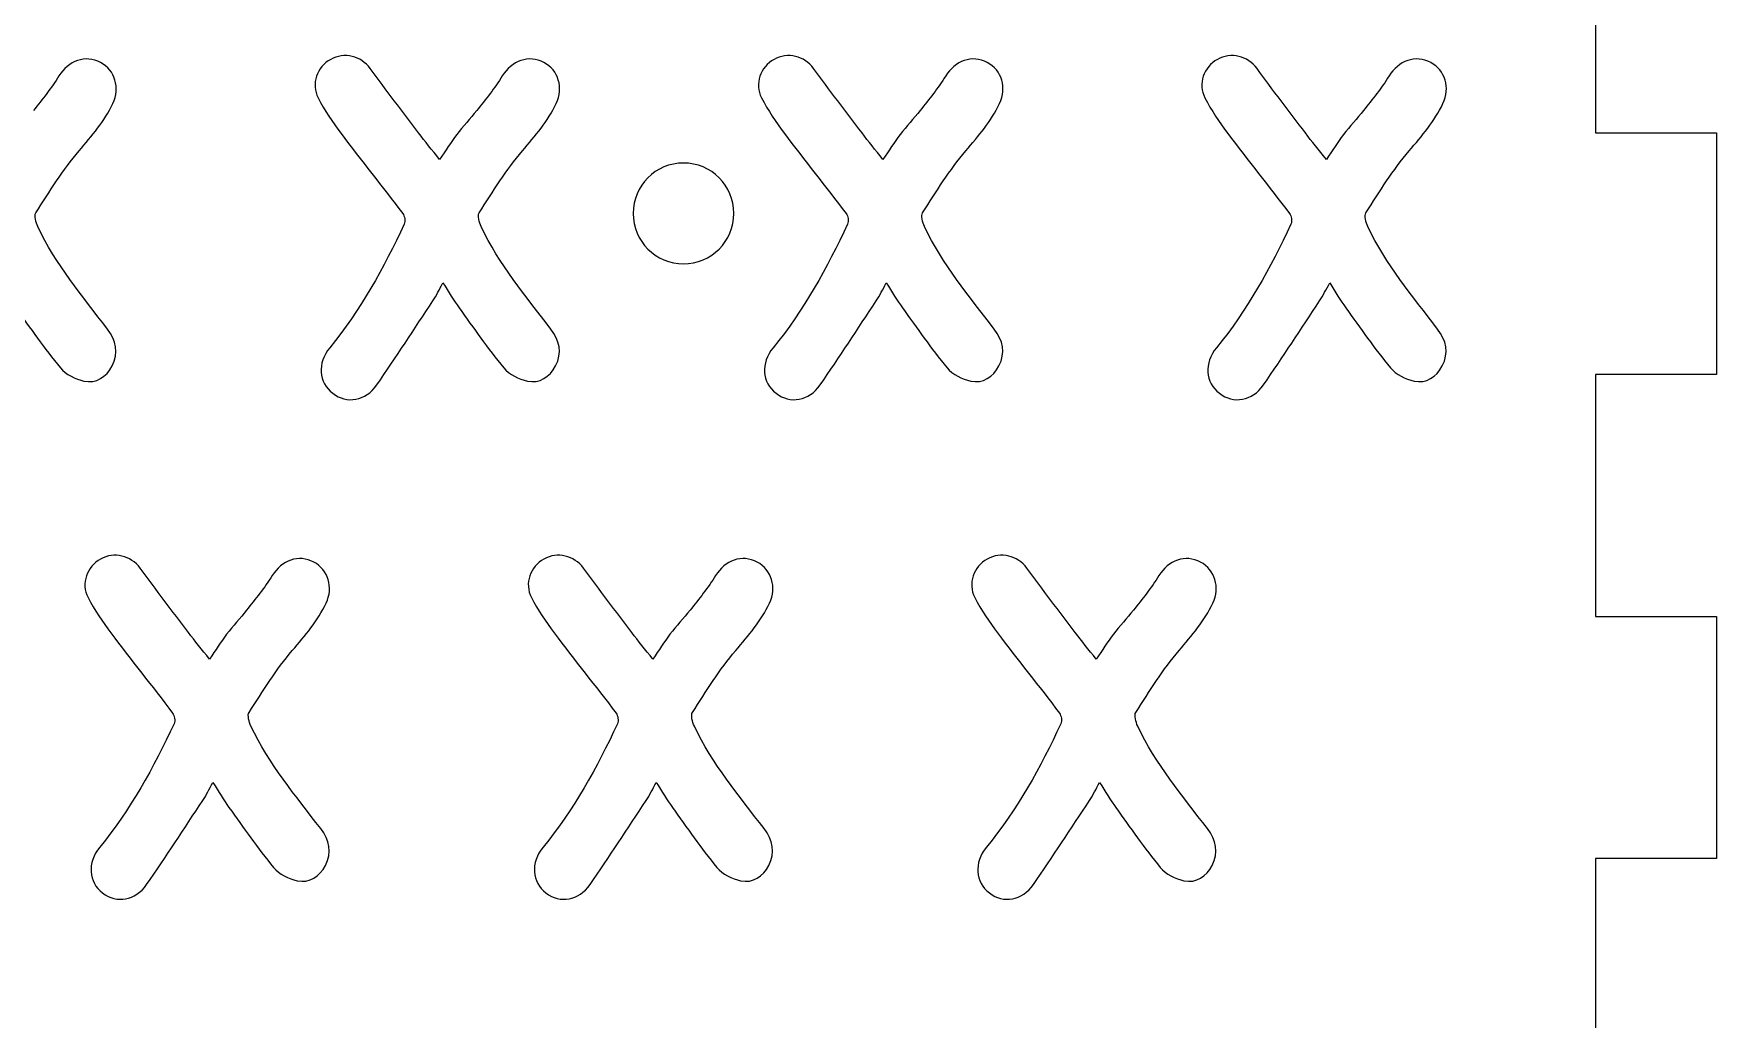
# Model space of a CAD drawing. Header units: inches. Extents: x 30 to 180, y 56 to 256.
# Drawn here: x 96.8 to 180.3, y 166 to 214.9 of the extents above; entities that cross this region are included whole.
import ezdxf

# ---------------------------------------------------------------- set-up
doc = ezdxf.new("R2010")
doc.units = ezdxf.units.IN
doc.header["$MEASUREMENT"] = 0

# ---------------------------------------------------------------- blocks, each defined once
blk = doc.blocks.new('block 2')
at = {"color": 7, "lineweight": 15, "true_color": 0xffffff}
blk.add_open_spline([(126.554, 205.992), (126.554, 207.373), (127.673, 208.492), (129.054, 208.492), (130.435, 208.492), (131.554, 207.373), (131.554, 205.992), (131.554, 204.611), (130.435, 203.492), (129.054, 203.492), (127.673, 203.492), (126.554, 204.611), (126.554, 205.992), (126.554, 205.992), (126.554, 205.992), (126.554, 205.992)], degree=3, knots=[0, 0, 0, 0, 1, 1, 1, 2, 2, 2, 3, 3, 3, 4, 4, 4, 5, 5, 5, 5], dxfattribs=at)
blk = doc.blocks.new('block 162')
at = {"color": 7, "lineweight": 15, "true_color": 0xffffff}
blk.add_open_spline([(113.513, 213.181), (113.05, 213.801), (112.217, 214.009), (111.548, 213.632)], degree=3, dxfattribs=at)
blk = doc.blocks.new('block 163')
at = {"color": 7, "lineweight": 15, "true_color": 0xffffff}
blk.add_open_spline([(111.548, 213.632), (110.876, 213.257), (110.559, 212.416), (110.927, 211.724)], degree=3, dxfattribs=at)
blk = doc.blocks.new('block 164')
at = {"color": 7, "lineweight": 15, "true_color": 0xffffff}
blk.add_open_spline([(110.927, 211.724), (111.244, 211.104), (111.643, 210.518), (112.06, 209.962)], degree=3, dxfattribs=at)
blk = doc.blocks.new('block 165')
at = {"color": 7, "lineweight": 15, "true_color": 0xffffff}
blk.add_open_spline([(112.06, 209.962), (113.062, 208.628), (114.115, 207.324), (115.124, 205.992)], degree=3, dxfattribs=at)
blk = doc.blocks.new('block 166')
at = {"color": 7, "lineweight": 15, "true_color": 0xffffff}
blk.add_open_spline([(115.124, 205.992), (115.219, 205.864), (115.264, 205.602), (115.196, 205.462)], degree=3, dxfattribs=at)
blk = doc.blocks.new('block 167')
at = {"color": 7, "lineweight": 15, "true_color": 0xffffff}
blk.add_open_spline([(115.196, 205.462), (114.183, 203.282), (113.025, 201.196), (111.504, 199.331)], degree=3, dxfattribs=at)
blk = doc.blocks.new('block 168')
at = {"color": 7, "lineweight": 15, "true_color": 0xffffff}
blk.add_open_spline([(111.504, 199.331), (110.871, 198.564), (110.948, 197.605), (111.648, 197.067)], degree=3, dxfattribs=at)
blk = doc.blocks.new('block 169')
at = {"color": 7, "lineweight": 15, "true_color": 0xffffff}
blk.add_open_spline([(111.648, 197.067), (112.344, 196.532), (113.273, 196.676), (113.834, 197.481)], degree=3, dxfattribs=at)
blk = doc.blocks.new('block 170')
at = {"color": 7, "lineweight": 15, "true_color": 0xffffff}
blk.add_open_spline([(113.834, 197.481), (114.784, 198.857), (115.697, 200.261), (116.617, 201.652)], degree=3, dxfattribs=at)
blk = doc.blocks.new('block 171')
at = {"color": 7, "lineweight": 15, "true_color": 0xffffff}
blk.add_open_spline([(116.617, 201.652), (116.798, 201.923), (116.934, 202.215), (117.118, 202.545)], degree=3, dxfattribs=at)
blk = doc.blocks.new('block 172')
at = {"color": 7, "lineweight": 15, "true_color": 0xffffff}
blk.add_open_spline([(117.118, 202.545), (117.414, 202.083), (117.65, 201.68), (117.919, 201.309)], degree=3, dxfattribs=at)
blk = doc.blocks.new('block 173')
at = {"color": 7, "lineweight": 15, "true_color": 0xffffff}
blk.add_open_spline([(117.919, 201.309), (118.642, 200.306), (119.344, 199.282), (120.133, 198.329)], degree=3, dxfattribs=at)
blk = doc.blocks.new('block 174')
at = {"color": 7, "lineweight": 15, "true_color": 0xffffff}
blk.add_open_spline([(120.133, 198.329), (120.404, 198.004), (120.882, 197.761), (121.306, 197.673)], degree=3, dxfattribs=at)
blk = doc.blocks.new('block 175')
at = {"color": 7, "lineweight": 15, "true_color": 0xffffff}
blk.add_open_spline([(121.306, 197.673), (121.911, 197.545), (122.419, 197.873), (122.707, 198.427)], degree=3, dxfattribs=at)
blk = doc.blocks.new('block 176')
at = {"color": 7, "lineweight": 15, "true_color": 0xffffff}
blk.add_open_spline([(122.707, 198.427), (123.04, 199.078), (122.908, 199.685), (122.471, 200.257)], degree=3, dxfattribs=at)
blk = doc.blocks.new('block 177')
at = {"color": 7, "lineweight": 15, "true_color": 0xffffff}
blk.add_open_spline([(122.471, 200.257), (121.225, 201.886), (119.897, 203.464), (119.01, 205.345)], degree=3, dxfattribs=at)
blk = doc.blocks.new('block 178')
at = {"color": 7, "lineweight": 15, "true_color": 0xffffff}
blk.add_open_spline([(119.01, 205.345), (118.915, 205.546), (118.823, 205.879), (118.915, 206.024)], degree=3, dxfattribs=at)
blk = doc.blocks.new('block 179')
at = {"color": 7, "lineweight": 15, "true_color": 0xffffff}
blk.add_open_spline([(118.915, 206.024), (119.6, 207.075), (120.257, 208.152), (121.061, 209.094)], degree=3, dxfattribs=at)
blk = doc.blocks.new('block 180')
at = {"color": 7, "lineweight": 15, "true_color": 0xffffff}
blk.add_open_spline([(121.061, 209.094), (121.703, 209.838), (122.32, 210.562), (122.739, 211.445)], degree=3, dxfattribs=at)
blk = doc.blocks.new('block 181')
at = {"color": 7, "lineweight": 15, "true_color": 0xffffff}
blk.add_open_spline([(122.739, 211.445), (123.11, 212.219), (122.846, 213.095), (122.13, 213.481)], degree=3, dxfattribs=at)
blk = doc.blocks.new('block 182')
at = {"color": 7, "lineweight": 15, "true_color": 0xffffff}
blk.add_open_spline([(122.13, 213.481), (121.378, 213.881), (120.525, 213.562), (120.064, 212.809)], degree=3, dxfattribs=at)
blk = doc.blocks.new('block 183')
at = {"color": 7, "lineweight": 15, "true_color": 0xffffff}
blk.add_open_spline([(120.064, 212.809), (119.692, 212.208), (119.235, 211.656), (118.795, 211.096)], degree=3, dxfattribs=at)
blk = doc.blocks.new('block 184')
at = {"color": 7, "lineweight": 15, "true_color": 0xffffff}
blk.add_open_spline([(118.795, 211.096), (118.479, 210.691), (118.118, 210.318), (117.802, 209.906)], degree=3, dxfattribs=at)
blk = doc.blocks.new('block 185')
at = {"color": 7, "lineweight": 15, "true_color": 0xffffff}
blk.add_open_spline([(117.802, 209.906), (117.514, 209.519), (117.254, 209.109), (116.953, 208.668)], degree=3, dxfattribs=at)
blk = doc.blocks.new('block 186')
at = {"color": 7, "lineweight": 15, "true_color": 0xffffff}
blk.add_open_spline([(116.953, 208.668), (116.572, 209.15), (116.228, 209.559), (115.913, 209.983)], degree=3, dxfattribs=at)
blk = doc.blocks.new('block 187')
at = {"color": 7, "lineweight": 15, "true_color": 0xffffff}
blk.add_open_spline([(115.913, 209.983), (115.108, 211.044), (114.295, 212.111), (113.513, 213.181)], degree=3, dxfattribs=at)
blk = doc.blocks.new('block 251')
at = {"color": 7, "lineweight": 15, "true_color": 0xffffff}
blk.add_open_spline([(95.919, 201.309), (96.642, 200.306), (97.344, 199.282), (98.133, 198.329)], degree=3, dxfattribs=at)
blk = doc.blocks.new('block 252')
at = {"color": 7, "lineweight": 15, "true_color": 0xffffff}
blk.add_open_spline([(98.133, 198.329), (98.404, 198.004), (98.882, 197.761), (99.306, 197.673)], degree=3, dxfattribs=at)
blk = doc.blocks.new('block 253')
at = {"color": 7, "lineweight": 15, "true_color": 0xffffff}
blk.add_open_spline([(99.306, 197.673), (99.911, 197.545), (100.419, 197.873), (100.707, 198.427)], degree=3, dxfattribs=at)
blk = doc.blocks.new('block 254')
at = {"color": 7, "lineweight": 15, "true_color": 0xffffff}
blk.add_open_spline([(100.707, 198.427), (101.04, 199.078), (100.908, 199.685), (100.471, 200.257)], degree=3, dxfattribs=at)
blk = doc.blocks.new('block 255')
at = {"color": 7, "lineweight": 15, "true_color": 0xffffff}
blk.add_open_spline([(100.471, 200.257), (99.225, 201.886), (97.897, 203.464), (97.01, 205.345)], degree=3, dxfattribs=at)
blk = doc.blocks.new('block 256')
at = {"color": 7, "lineweight": 15, "true_color": 0xffffff}
blk.add_open_spline([(97.01, 205.345), (96.915, 205.546), (96.823, 205.879), (96.915, 206.024)], degree=3, dxfattribs=at)
blk = doc.blocks.new('block 257')
at = {"color": 7, "lineweight": 15, "true_color": 0xffffff}
blk.add_open_spline([(96.915, 206.024), (97.6, 207.075), (98.257, 208.152), (99.061, 209.094)], degree=3, dxfattribs=at)
blk = doc.blocks.new('block 258')
at = {"color": 7, "lineweight": 15, "true_color": 0xffffff}
blk.add_open_spline([(99.061, 209.094), (99.703, 209.838), (100.32, 210.562), (100.739, 211.445)], degree=3, dxfattribs=at)
blk = doc.blocks.new('block 259')
at = {"color": 7, "lineweight": 15, "true_color": 0xffffff}
blk.add_open_spline([(100.739, 211.445), (101.11, 212.219), (100.846, 213.095), (100.13, 213.481)], degree=3, dxfattribs=at)
blk = doc.blocks.new('block 260')
at = {"color": 7, "lineweight": 15, "true_color": 0xffffff}
blk.add_open_spline([(100.13, 213.481), (99.378, 213.881), (98.525, 213.562), (98.064, 212.809)], degree=3, dxfattribs=at)
blk = doc.blocks.new('block 261')
at = {"color": 7, "lineweight": 15, "true_color": 0xffffff}
blk.add_open_spline([(98.064, 212.809), (97.692, 212.208), (97.235, 211.656), (96.795, 211.096)], degree=3, dxfattribs=at)
blk = doc.blocks.new('block 292')
at = {"color": 7, "lineweight": 15, "true_color": 0xffffff}
blk.add_open_spline([(157.513, 213.181), (157.05, 213.801), (156.217, 214.009), (155.548, 213.632)], degree=3, dxfattribs=at)
blk = doc.blocks.new('block 293')
at = {"color": 7, "lineweight": 15, "true_color": 0xffffff}
blk.add_open_spline([(155.548, 213.632), (154.876, 213.257), (154.559, 212.416), (154.927, 211.724)], degree=3, dxfattribs=at)
blk = doc.blocks.new('block 294')
at = {"color": 7, "lineweight": 15, "true_color": 0xffffff}
blk.add_open_spline([(154.927, 211.724), (155.244, 211.104), (155.643, 210.518), (156.06, 209.962)], degree=3, dxfattribs=at)
blk = doc.blocks.new('block 295')
at = {"color": 7, "lineweight": 15, "true_color": 0xffffff}
blk.add_open_spline([(156.06, 209.962), (157.062, 208.628), (158.115, 207.324), (159.124, 205.992)], degree=3, dxfattribs=at)
blk = doc.blocks.new('block 296')
at = {"color": 7, "lineweight": 15, "true_color": 0xffffff}
blk.add_open_spline([(159.124, 205.992), (159.219, 205.864), (159.264, 205.602), (159.196, 205.462)], degree=3, dxfattribs=at)
blk = doc.blocks.new('block 297')
at = {"color": 7, "lineweight": 15, "true_color": 0xffffff}
blk.add_open_spline([(159.196, 205.462), (158.183, 203.282), (157.025, 201.196), (155.504, 199.331)], degree=3, dxfattribs=at)
blk = doc.blocks.new('block 298')
at = {"color": 7, "lineweight": 15, "true_color": 0xffffff}
blk.add_open_spline([(155.504, 199.331), (154.871, 198.564), (154.948, 197.605), (155.648, 197.067)], degree=3, dxfattribs=at)
blk = doc.blocks.new('block 299')
at = {"color": 7, "lineweight": 15, "true_color": 0xffffff}
blk.add_open_spline([(155.648, 197.067), (156.344, 196.532), (157.273, 196.676), (157.834, 197.481)], degree=3, dxfattribs=at)
blk = doc.blocks.new('block 300')
at = {"color": 7, "lineweight": 15, "true_color": 0xffffff}
blk.add_open_spline([(157.834, 197.481), (158.784, 198.857), (159.697, 200.261), (160.617, 201.652)], degree=3, dxfattribs=at)
blk = doc.blocks.new('block 301')
at = {"color": 7, "lineweight": 15, "true_color": 0xffffff}
blk.add_open_spline([(160.617, 201.652), (160.798, 201.923), (160.934, 202.215), (161.118, 202.545)], degree=3, dxfattribs=at)
blk = doc.blocks.new('block 302')
at = {"color": 7, "lineweight": 15, "true_color": 0xffffff}
blk.add_open_spline([(161.118, 202.545), (161.414, 202.083), (161.65, 201.68), (161.919, 201.309)], degree=3, dxfattribs=at)
blk = doc.blocks.new('block 303')
at = {"color": 7, "lineweight": 15, "true_color": 0xffffff}
blk.add_open_spline([(161.919, 201.309), (162.642, 200.306), (163.344, 199.282), (164.133, 198.329)], degree=3, dxfattribs=at)
blk = doc.blocks.new('block 304')
at = {"color": 7, "lineweight": 15, "true_color": 0xffffff}
blk.add_open_spline([(164.133, 198.329), (164.404, 198.004), (164.882, 197.761), (165.306, 197.673)], degree=3, dxfattribs=at)
blk = doc.blocks.new('block 305')
at = {"color": 7, "lineweight": 15, "true_color": 0xffffff}
blk.add_open_spline([(165.306, 197.673), (165.911, 197.545), (166.419, 197.873), (166.707, 198.427)], degree=3, dxfattribs=at)
blk = doc.blocks.new('block 306')
at = {"color": 7, "lineweight": 15, "true_color": 0xffffff}
blk.add_open_spline([(166.707, 198.427), (167.04, 199.078), (166.908, 199.685), (166.471, 200.257)], degree=3, dxfattribs=at)
blk = doc.blocks.new('block 307')
at = {"color": 7, "lineweight": 15, "true_color": 0xffffff}
blk.add_open_spline([(166.471, 200.257), (165.225, 201.886), (163.897, 203.464), (163.01, 205.345)], degree=3, dxfattribs=at)
blk = doc.blocks.new('block 308')
at = {"color": 7, "lineweight": 15, "true_color": 0xffffff}
blk.add_open_spline([(163.01, 205.345), (162.915, 205.546), (162.823, 205.879), (162.915, 206.024)], degree=3, dxfattribs=at)
blk = doc.blocks.new('block 309')
at = {"color": 7, "lineweight": 15, "true_color": 0xffffff}
blk.add_open_spline([(162.915, 206.024), (163.6, 207.075), (164.257, 208.152), (165.061, 209.094)], degree=3, dxfattribs=at)
blk = doc.blocks.new('block 310')
at = {"color": 7, "lineweight": 15, "true_color": 0xffffff}
blk.add_open_spline([(165.061, 209.094), (165.703, 209.838), (166.32, 210.562), (166.739, 211.445)], degree=3, dxfattribs=at)
blk = doc.blocks.new('block 311')
at = {"color": 7, "lineweight": 15, "true_color": 0xffffff}
blk.add_open_spline([(166.739, 211.445), (167.11, 212.219), (166.846, 213.095), (166.13, 213.481)], degree=3, dxfattribs=at)
blk = doc.blocks.new('block 312')
at = {"color": 7, "lineweight": 15, "true_color": 0xffffff}
blk.add_open_spline([(166.13, 213.481), (165.378, 213.881), (164.525, 213.562), (164.064, 212.809)], degree=3, dxfattribs=at)
blk = doc.blocks.new('block 313')
at = {"color": 7, "lineweight": 15, "true_color": 0xffffff}
blk.add_open_spline([(164.064, 212.809), (163.692, 212.208), (163.235, 211.656), (162.795, 211.096)], degree=3, dxfattribs=at)
blk = doc.blocks.new('block 314')
at = {"color": 7, "lineweight": 15, "true_color": 0xffffff}
blk.add_open_spline([(162.795, 211.096), (162.479, 210.691), (162.118, 210.318), (161.802, 209.906)], degree=3, dxfattribs=at)
blk = doc.blocks.new('block 315')
at = {"color": 7, "lineweight": 15, "true_color": 0xffffff}
blk.add_open_spline([(161.802, 209.906), (161.514, 209.519), (161.254, 209.109), (160.953, 208.668)], degree=3, dxfattribs=at)
blk = doc.blocks.new('block 316')
at = {"color": 7, "lineweight": 15, "true_color": 0xffffff}
blk.add_open_spline([(160.953, 208.668), (160.572, 209.15), (160.228, 209.559), (159.913, 209.983)], degree=3, dxfattribs=at)
blk = doc.blocks.new('block 317')
at = {"color": 7, "lineweight": 15, "true_color": 0xffffff}
blk.add_open_spline([(159.913, 209.983), (159.108, 211.044), (158.295, 212.111), (157.513, 213.181)], degree=3, dxfattribs=at)
blk = doc.blocks.new('block 396')
at = {"color": 7, "lineweight": 15, "true_color": 0xffffff}
blk.add_open_spline([(135.513, 213.181), (135.05, 213.801), (134.217, 214.009), (133.548, 213.632)], degree=3, dxfattribs=at)
blk = doc.blocks.new('block 397')
at = {"color": 7, "lineweight": 15, "true_color": 0xffffff}
blk.add_open_spline([(133.548, 213.632), (132.876, 213.257), (132.559, 212.416), (132.927, 211.724)], degree=3, dxfattribs=at)
blk = doc.blocks.new('block 398')
at = {"color": 7, "lineweight": 15, "true_color": 0xffffff}
blk.add_open_spline([(132.927, 211.724), (133.244, 211.104), (133.643, 210.518), (134.06, 209.962)], degree=3, dxfattribs=at)
blk = doc.blocks.new('block 399')
at = {"color": 7, "lineweight": 15, "true_color": 0xffffff}
blk.add_open_spline([(134.06, 209.962), (135.062, 208.628), (136.115, 207.324), (137.124, 205.992)], degree=3, dxfattribs=at)
blk = doc.blocks.new('block 400')
at = {"color": 7, "lineweight": 15, "true_color": 0xffffff}
blk.add_open_spline([(137.124, 205.992), (137.219, 205.864), (137.264, 205.602), (137.196, 205.462)], degree=3, dxfattribs=at)
blk = doc.blocks.new('block 401')
at = {"color": 7, "lineweight": 15, "true_color": 0xffffff}
blk.add_open_spline([(137.196, 205.462), (136.183, 203.282), (135.025, 201.196), (133.504, 199.331)], degree=3, dxfattribs=at)
blk = doc.blocks.new('block 402')
at = {"color": 7, "lineweight": 15, "true_color": 0xffffff}
blk.add_open_spline([(133.504, 199.331), (132.871, 198.564), (132.948, 197.605), (133.648, 197.067)], degree=3, dxfattribs=at)
blk = doc.blocks.new('block 403')
at = {"color": 7, "lineweight": 15, "true_color": 0xffffff}
blk.add_open_spline([(133.648, 197.067), (134.344, 196.532), (135.273, 196.676), (135.834, 197.481)], degree=3, dxfattribs=at)
blk = doc.blocks.new('block 404')
at = {"color": 7, "lineweight": 15, "true_color": 0xffffff}
blk.add_open_spline([(135.834, 197.481), (136.784, 198.857), (137.697, 200.261), (138.617, 201.652)], degree=3, dxfattribs=at)
blk = doc.blocks.new('block 405')
at = {"color": 7, "lineweight": 15, "true_color": 0xffffff}
blk.add_open_spline([(138.617, 201.652), (138.798, 201.923), (138.934, 202.215), (139.118, 202.545)], degree=3, dxfattribs=at)
blk = doc.blocks.new('block 406')
at = {"color": 7, "lineweight": 15, "true_color": 0xffffff}
blk.add_open_spline([(139.118, 202.545), (139.414, 202.083), (139.65, 201.68), (139.919, 201.309)], degree=3, dxfattribs=at)
blk = doc.blocks.new('block 407')
at = {"color": 7, "lineweight": 15, "true_color": 0xffffff}
blk.add_open_spline([(139.919, 201.309), (140.642, 200.306), (141.344, 199.282), (142.133, 198.329)], degree=3, dxfattribs=at)
blk = doc.blocks.new('block 408')
at = {"color": 7, "lineweight": 15, "true_color": 0xffffff}
blk.add_open_spline([(142.133, 198.329), (142.404, 198.004), (142.882, 197.761), (143.306, 197.673)], degree=3, dxfattribs=at)
blk = doc.blocks.new('block 409')
at = {"color": 7, "lineweight": 15, "true_color": 0xffffff}
blk.add_open_spline([(143.306, 197.673), (143.911, 197.545), (144.419, 197.873), (144.707, 198.427)], degree=3, dxfattribs=at)
blk = doc.blocks.new('block 410')
at = {"color": 7, "lineweight": 15, "true_color": 0xffffff}
blk.add_open_spline([(144.707, 198.427), (145.04, 199.078), (144.908, 199.685), (144.471, 200.257)], degree=3, dxfattribs=at)
blk = doc.blocks.new('block 411')
at = {"color": 7, "lineweight": 15, "true_color": 0xffffff}
blk.add_open_spline([(144.471, 200.257), (143.225, 201.886), (141.897, 203.464), (141.01, 205.345)], degree=3, dxfattribs=at)
blk = doc.blocks.new('block 412')
at = {"color": 7, "lineweight": 15, "true_color": 0xffffff}
blk.add_open_spline([(141.01, 205.345), (140.915, 205.546), (140.823, 205.879), (140.915, 206.024)], degree=3, dxfattribs=at)
blk = doc.blocks.new('block 413')
at = {"color": 7, "lineweight": 15, "true_color": 0xffffff}
blk.add_open_spline([(140.915, 206.024), (141.6, 207.075), (142.257, 208.152), (143.061, 209.094)], degree=3, dxfattribs=at)
blk = doc.blocks.new('block 414')
at = {"color": 7, "lineweight": 15, "true_color": 0xffffff}
blk.add_open_spline([(143.061, 209.094), (143.703, 209.838), (144.32, 210.562), (144.739, 211.445)], degree=3, dxfattribs=at)
blk = doc.blocks.new('block 415')
at = {"color": 7, "lineweight": 15, "true_color": 0xffffff}
blk.add_open_spline([(144.739, 211.445), (145.11, 212.219), (144.846, 213.095), (144.13, 213.481)], degree=3, dxfattribs=at)
blk = doc.blocks.new('block 416')
at = {"color": 7, "lineweight": 15, "true_color": 0xffffff}
blk.add_open_spline([(144.13, 213.481), (143.378, 213.881), (142.525, 213.562), (142.064, 212.809)], degree=3, dxfattribs=at)
blk = doc.blocks.new('block 417')
at = {"color": 7, "lineweight": 15, "true_color": 0xffffff}
blk.add_open_spline([(142.064, 212.809), (141.692, 212.208), (141.235, 211.656), (140.795, 211.096)], degree=3, dxfattribs=at)
blk = doc.blocks.new('block 418')
at = {"color": 7, "lineweight": 15, "true_color": 0xffffff}
blk.add_open_spline([(140.795, 211.096), (140.479, 210.691), (140.118, 210.318), (139.802, 209.906)], degree=3, dxfattribs=at)
blk = doc.blocks.new('block 419')
at = {"color": 7, "lineweight": 15, "true_color": 0xffffff}
blk.add_open_spline([(139.802, 209.906), (139.514, 209.519), (139.254, 209.109), (138.953, 208.668)], degree=3, dxfattribs=at)
blk = doc.blocks.new('block 420')
at = {"color": 7, "lineweight": 15, "true_color": 0xffffff}
blk.add_open_spline([(138.953, 208.668), (138.572, 209.15), (138.228, 209.559), (137.913, 209.983)], degree=3, dxfattribs=at)
blk = doc.blocks.new('block 421')
at = {"color": 7, "lineweight": 15, "true_color": 0xffffff}
blk.add_open_spline([(137.913, 209.983), (137.108, 211.044), (136.295, 212.111), (135.513, 213.181)], degree=3, dxfattribs=at)
blk = doc.blocks.new('block 552')
at = {"color": 7, "lineweight": 15, "true_color": 0xffffff}
blk.add_open_spline([(102.095, 188.394), (101.632, 189.014), (100.799, 189.222), (100.13, 188.846)], degree=3, dxfattribs=at)
blk = doc.blocks.new('block 553')
at = {"color": 7, "lineweight": 15, "true_color": 0xffffff}
blk.add_open_spline([(100.13, 188.846), (99.457, 188.47), (99.141, 187.63), (99.509, 186.937)], degree=3, dxfattribs=at)
blk = doc.blocks.new('block 554')
at = {"color": 7, "lineweight": 15, "true_color": 0xffffff}
blk.add_open_spline([(99.509, 186.937), (99.826, 186.317), (100.225, 185.732), (100.642, 185.176)], degree=3, dxfattribs=at)
blk = doc.blocks.new('block 555')
at = {"color": 7, "lineweight": 15, "true_color": 0xffffff}
blk.add_open_spline([(100.642, 185.176), (101.644, 183.841), (102.697, 182.537), (103.706, 181.205)], degree=3, dxfattribs=at)
blk = doc.blocks.new('block 556')
at = {"color": 7, "lineweight": 15, "true_color": 0xffffff}
blk.add_open_spline([(103.706, 181.205), (103.801, 181.077), (103.845, 180.816), (103.778, 180.675)], degree=3, dxfattribs=at)
blk = doc.blocks.new('block 557')
at = {"color": 7, "lineweight": 15, "true_color": 0xffffff}
blk.add_open_spline([(103.778, 180.675), (102.765, 178.495), (101.607, 176.41), (100.086, 174.544)], degree=3, dxfattribs=at)
blk = doc.blocks.new('block 558')
at = {"color": 7, "lineweight": 15, "true_color": 0xffffff}
blk.add_open_spline([(100.086, 174.544), (99.453, 173.777), (99.529, 172.818), (100.23, 172.28)], degree=3, dxfattribs=at)
blk = doc.blocks.new('block 559')
at = {"color": 7, "lineweight": 15, "true_color": 0xffffff}
blk.add_open_spline([(100.23, 172.28), (100.926, 171.745), (101.855, 171.889), (102.416, 172.694)], degree=3, dxfattribs=at)
blk = doc.blocks.new('block 560')
at = {"color": 7, "lineweight": 15, "true_color": 0xffffff}
blk.add_open_spline([(102.416, 172.694), (103.366, 174.07), (104.279, 175.474), (105.199, 176.865)], degree=3, dxfattribs=at)
blk = doc.blocks.new('block 561')
at = {"color": 7, "lineweight": 15, "true_color": 0xffffff}
blk.add_open_spline([(105.199, 176.865), (105.38, 177.136), (105.516, 177.428), (105.7, 177.758)], degree=3, dxfattribs=at)
blk = doc.blocks.new('block 562')
at = {"color": 7, "lineweight": 15, "true_color": 0xffffff}
blk.add_open_spline([(105.7, 177.758), (105.996, 177.296), (106.232, 176.893), (106.501, 176.522)], degree=3, dxfattribs=at)
blk = doc.blocks.new('block 563')
at = {"color": 7, "lineweight": 15, "true_color": 0xffffff}
blk.add_open_spline([(106.501, 176.522), (107.224, 175.519), (107.926, 174.495), (108.714, 173.542)], degree=3, dxfattribs=at)
blk = doc.blocks.new('block 564')
at = {"color": 7, "lineweight": 15, "true_color": 0xffffff}
blk.add_open_spline([(108.714, 173.542), (108.986, 173.217), (109.464, 172.974), (109.888, 172.886)], degree=3, dxfattribs=at)
blk = doc.blocks.new('block 565')
at = {"color": 7, "lineweight": 15, "true_color": 0xffffff}
blk.add_open_spline([(109.888, 172.886), (110.493, 172.758), (111.001, 173.087), (111.289, 173.641)], degree=3, dxfattribs=at)
blk = doc.blocks.new('block 566')
at = {"color": 7, "lineweight": 15, "true_color": 0xffffff}
blk.add_open_spline([(111.289, 173.641), (111.622, 174.291), (111.49, 174.898), (111.053, 175.47)], degree=3, dxfattribs=at)
blk = doc.blocks.new('block 567')
at = {"color": 7, "lineweight": 15, "true_color": 0xffffff}
blk.add_open_spline([(111.053, 175.47), (109.807, 177.099), (108.478, 178.677), (107.592, 180.559)], degree=3, dxfattribs=at)
blk = doc.blocks.new('block 568')
at = {"color": 7, "lineweight": 15, "true_color": 0xffffff}
blk.add_open_spline([(107.592, 180.559), (107.497, 180.759), (107.405, 181.092), (107.497, 181.237)], degree=3, dxfattribs=at)
blk = doc.blocks.new('block 569')
at = {"color": 7, "lineweight": 15, "true_color": 0xffffff}
blk.add_open_spline([(107.497, 181.237), (108.181, 182.288), (108.838, 183.366), (109.643, 184.307)], degree=3, dxfattribs=at)
blk = doc.blocks.new('block 570')
at = {"color": 7, "lineweight": 15, "true_color": 0xffffff}
blk.add_open_spline([(109.643, 184.307), (110.285, 185.051), (110.902, 185.775), (111.321, 186.658)], degree=3, dxfattribs=at)
blk = doc.blocks.new('block 571')
at = {"color": 7, "lineweight": 15, "true_color": 0xffffff}
blk.add_open_spline([(111.321, 186.658), (111.692, 187.433), (111.428, 188.308), (110.712, 188.695)], degree=3, dxfattribs=at)
blk = doc.blocks.new('block 572')
at = {"color": 7, "lineweight": 15, "true_color": 0xffffff}
blk.add_open_spline([(110.712, 188.695), (109.96, 189.094), (109.106, 188.775), (108.646, 188.023)], degree=3, dxfattribs=at)
blk = doc.blocks.new('block 573')
at = {"color": 7, "lineweight": 15, "true_color": 0xffffff}
blk.add_open_spline([(108.646, 188.023), (108.274, 187.421), (107.817, 186.869), (107.377, 186.309)], degree=3, dxfattribs=at)
blk = doc.blocks.new('block 574')
at = {"color": 7, "lineweight": 15, "true_color": 0xffffff}
blk.add_open_spline([(107.377, 186.309), (107.06, 185.904), (106.7, 185.531), (106.383, 185.119)], degree=3, dxfattribs=at)
blk = doc.blocks.new('block 575')
at = {"color": 7, "lineweight": 15, "true_color": 0xffffff}
blk.add_open_spline([(106.383, 185.119), (106.096, 184.732), (105.836, 184.323), (105.535, 183.882)], degree=3, dxfattribs=at)
blk = doc.blocks.new('block 576')
at = {"color": 7, "lineweight": 15, "true_color": 0xffffff}
blk.add_open_spline([(105.535, 183.882), (105.154, 184.363), (104.81, 184.772), (104.495, 185.196)], degree=3, dxfattribs=at)
blk = doc.blocks.new('block 577')
at = {"color": 7, "lineweight": 15, "true_color": 0xffffff}
blk.add_open_spline([(104.495, 185.196), (103.69, 186.257), (102.877, 187.324), (102.095, 188.394)], degree=3, dxfattribs=at)
blk = doc.blocks.new('block 708')
at = {"color": 7, "lineweight": 15, "true_color": 0xffffff}
blk.add_open_spline([(146.095, 188.394), (145.632, 189.014), (144.799, 189.222), (144.13, 188.846)], degree=3, dxfattribs=at)
blk = doc.blocks.new('block 709')
at = {"color": 7, "lineweight": 15, "true_color": 0xffffff}
blk.add_open_spline([(144.13, 188.846), (143.457, 188.47), (143.141, 187.63), (143.509, 186.937)], degree=3, dxfattribs=at)
blk = doc.blocks.new('block 710')
at = {"color": 7, "lineweight": 15, "true_color": 0xffffff}
blk.add_open_spline([(143.509, 186.937), (143.826, 186.317), (144.225, 185.732), (144.642, 185.176)], degree=3, dxfattribs=at)
blk = doc.blocks.new('block 711')
at = {"color": 7, "lineweight": 15, "true_color": 0xffffff}
blk.add_open_spline([(144.642, 185.176), (145.644, 183.841), (146.697, 182.537), (147.706, 181.205)], degree=3, dxfattribs=at)
blk = doc.blocks.new('block 712')
at = {"color": 7, "lineweight": 15, "true_color": 0xffffff}
blk.add_open_spline([(147.706, 181.205), (147.801, 181.077), (147.845, 180.816), (147.778, 180.675)], degree=3, dxfattribs=at)
blk = doc.blocks.new('block 713')
at = {"color": 7, "lineweight": 15, "true_color": 0xffffff}
blk.add_open_spline([(147.778, 180.675), (146.765, 178.495), (145.607, 176.41), (144.086, 174.544)], degree=3, dxfattribs=at)
blk = doc.blocks.new('block 714')
at = {"color": 7, "lineweight": 15, "true_color": 0xffffff}
blk.add_open_spline([(144.086, 174.544), (143.453, 173.777), (143.529, 172.818), (144.23, 172.28)], degree=3, dxfattribs=at)
blk = doc.blocks.new('block 715')
at = {"color": 7, "lineweight": 15, "true_color": 0xffffff}
blk.add_open_spline([(144.23, 172.28), (144.926, 171.745), (145.855, 171.889), (146.416, 172.694)], degree=3, dxfattribs=at)
blk = doc.blocks.new('block 716')
at = {"color": 7, "lineweight": 15, "true_color": 0xffffff}
blk.add_open_spline([(146.416, 172.694), (147.366, 174.07), (148.279, 175.474), (149.199, 176.865)], degree=3, dxfattribs=at)
blk = doc.blocks.new('block 717')
at = {"color": 7, "lineweight": 15, "true_color": 0xffffff}
blk.add_open_spline([(149.199, 176.865), (149.38, 177.136), (149.516, 177.428), (149.7, 177.758)], degree=3, dxfattribs=at)
blk = doc.blocks.new('block 718')
at = {"color": 7, "lineweight": 15, "true_color": 0xffffff}
blk.add_open_spline([(149.7, 177.758), (149.996, 177.296), (150.232, 176.893), (150.501, 176.522)], degree=3, dxfattribs=at)
blk = doc.blocks.new('block 719')
at = {"color": 7, "lineweight": 15, "true_color": 0xffffff}
blk.add_open_spline([(150.501, 176.522), (151.224, 175.519), (151.926, 174.495), (152.714, 173.542)], degree=3, dxfattribs=at)
blk = doc.blocks.new('block 720')
at = {"color": 7, "lineweight": 15, "true_color": 0xffffff}
blk.add_open_spline([(152.714, 173.542), (152.986, 173.217), (153.464, 172.974), (153.888, 172.886)], degree=3, dxfattribs=at)
blk = doc.blocks.new('block 721')
at = {"color": 7, "lineweight": 15, "true_color": 0xffffff}
blk.add_open_spline([(153.888, 172.886), (154.493, 172.758), (155.001, 173.087), (155.289, 173.641)], degree=3, dxfattribs=at)
blk = doc.blocks.new('block 722')
at = {"color": 7, "lineweight": 15, "true_color": 0xffffff}
blk.add_open_spline([(155.289, 173.641), (155.622, 174.291), (155.49, 174.898), (155.053, 175.47)], degree=3, dxfattribs=at)
blk = doc.blocks.new('block 723')
at = {"color": 7, "lineweight": 15, "true_color": 0xffffff}
blk.add_open_spline([(155.053, 175.47), (153.807, 177.099), (152.478, 178.677), (151.592, 180.559)], degree=3, dxfattribs=at)
blk = doc.blocks.new('block 724')
at = {"color": 7, "lineweight": 15, "true_color": 0xffffff}
blk.add_open_spline([(151.592, 180.559), (151.497, 180.759), (151.405, 181.092), (151.497, 181.237)], degree=3, dxfattribs=at)
blk = doc.blocks.new('block 725')
at = {"color": 7, "lineweight": 15, "true_color": 0xffffff}
blk.add_open_spline([(151.497, 181.237), (152.181, 182.288), (152.838, 183.366), (153.643, 184.307)], degree=3, dxfattribs=at)
blk = doc.blocks.new('block 726')
at = {"color": 7, "lineweight": 15, "true_color": 0xffffff}
blk.add_open_spline([(153.643, 184.307), (154.285, 185.051), (154.902, 185.775), (155.321, 186.658)], degree=3, dxfattribs=at)
blk = doc.blocks.new('block 727')
at = {"color": 7, "lineweight": 15, "true_color": 0xffffff}
blk.add_open_spline([(155.321, 186.658), (155.692, 187.433), (155.428, 188.308), (154.712, 188.695)], degree=3, dxfattribs=at)
blk = doc.blocks.new('block 728')
at = {"color": 7, "lineweight": 15, "true_color": 0xffffff}
blk.add_open_spline([(154.712, 188.695), (153.96, 189.094), (153.106, 188.775), (152.646, 188.023)], degree=3, dxfattribs=at)
blk = doc.blocks.new('block 729')
at = {"color": 7, "lineweight": 15, "true_color": 0xffffff}
blk.add_open_spline([(152.646, 188.023), (152.274, 187.421), (151.817, 186.869), (151.377, 186.309)], degree=3, dxfattribs=at)
blk = doc.blocks.new('block 730')
at = {"color": 7, "lineweight": 15, "true_color": 0xffffff}
blk.add_open_spline([(151.377, 186.309), (151.06, 185.904), (150.7, 185.531), (150.383, 185.119)], degree=3, dxfattribs=at)
blk = doc.blocks.new('block 731')
at = {"color": 7, "lineweight": 15, "true_color": 0xffffff}
blk.add_open_spline([(150.383, 185.119), (150.096, 184.732), (149.836, 184.323), (149.535, 183.882)], degree=3, dxfattribs=at)
blk = doc.blocks.new('block 732')
at = {"color": 7, "lineweight": 15, "true_color": 0xffffff}
blk.add_open_spline([(149.535, 183.882), (149.154, 184.363), (148.81, 184.772), (148.495, 185.196)], degree=3, dxfattribs=at)
blk = doc.blocks.new('block 733')
at = {"color": 7, "lineweight": 15, "true_color": 0xffffff}
blk.add_open_spline([(148.495, 185.196), (147.69, 186.257), (146.877, 187.324), (146.095, 188.394)], degree=3, dxfattribs=at)
blk = doc.blocks.new('block 812')
at = {"color": 7, "lineweight": 15, "true_color": 0xffffff}
blk.add_open_spline([(124.095, 188.394), (123.632, 189.014), (122.799, 189.222), (122.13, 188.846)], degree=3, dxfattribs=at)
blk = doc.blocks.new('block 813')
at = {"color": 7, "lineweight": 15, "true_color": 0xffffff}
blk.add_open_spline([(122.13, 188.846), (121.457, 188.47), (121.141, 187.63), (121.509, 186.937)], degree=3, dxfattribs=at)
blk = doc.blocks.new('block 814')
at = {"color": 7, "lineweight": 15, "true_color": 0xffffff}
blk.add_open_spline([(121.509, 186.937), (121.826, 186.317), (122.225, 185.732), (122.642, 185.176)], degree=3, dxfattribs=at)
blk = doc.blocks.new('block 815')
at = {"color": 7, "lineweight": 15, "true_color": 0xffffff}
blk.add_open_spline([(122.642, 185.176), (123.644, 183.841), (124.697, 182.537), (125.706, 181.205)], degree=3, dxfattribs=at)
blk = doc.blocks.new('block 816')
at = {"color": 7, "lineweight": 15, "true_color": 0xffffff}
blk.add_open_spline([(125.706, 181.205), (125.801, 181.077), (125.845, 180.816), (125.778, 180.675)], degree=3, dxfattribs=at)
blk = doc.blocks.new('block 817')
at = {"color": 7, "lineweight": 15, "true_color": 0xffffff}
blk.add_open_spline([(125.778, 180.675), (124.765, 178.495), (123.607, 176.41), (122.086, 174.544)], degree=3, dxfattribs=at)
blk = doc.blocks.new('block 818')
at = {"color": 7, "lineweight": 15, "true_color": 0xffffff}
blk.add_open_spline([(122.086, 174.544), (121.453, 173.777), (121.529, 172.818), (122.23, 172.28)], degree=3, dxfattribs=at)
blk = doc.blocks.new('block 819')
at = {"color": 7, "lineweight": 15, "true_color": 0xffffff}
blk.add_open_spline([(122.23, 172.28), (122.926, 171.745), (123.855, 171.889), (124.416, 172.694)], degree=3, dxfattribs=at)
blk = doc.blocks.new('block 820')
at = {"color": 7, "lineweight": 15, "true_color": 0xffffff}
blk.add_open_spline([(124.416, 172.694), (125.366, 174.07), (126.279, 175.474), (127.199, 176.865)], degree=3, dxfattribs=at)
blk = doc.blocks.new('block 821')
at = {"color": 7, "lineweight": 15, "true_color": 0xffffff}
blk.add_open_spline([(127.199, 176.865), (127.38, 177.136), (127.516, 177.428), (127.7, 177.758)], degree=3, dxfattribs=at)
blk = doc.blocks.new('block 822')
at = {"color": 7, "lineweight": 15, "true_color": 0xffffff}
blk.add_open_spline([(127.7, 177.758), (127.996, 177.296), (128.232, 176.893), (128.501, 176.522)], degree=3, dxfattribs=at)
blk = doc.blocks.new('block 823')
at = {"color": 7, "lineweight": 15, "true_color": 0xffffff}
blk.add_open_spline([(128.501, 176.522), (129.224, 175.519), (129.926, 174.495), (130.714, 173.542)], degree=3, dxfattribs=at)
blk = doc.blocks.new('block 824')
at = {"color": 7, "lineweight": 15, "true_color": 0xffffff}
blk.add_open_spline([(130.714, 173.542), (130.986, 173.217), (131.464, 172.974), (131.888, 172.886)], degree=3, dxfattribs=at)
blk = doc.blocks.new('block 825')
at = {"color": 7, "lineweight": 15, "true_color": 0xffffff}
blk.add_open_spline([(131.888, 172.886), (132.493, 172.758), (133.001, 173.087), (133.289, 173.641)], degree=3, dxfattribs=at)
blk = doc.blocks.new('block 826')
at = {"color": 7, "lineweight": 15, "true_color": 0xffffff}
blk.add_open_spline([(133.289, 173.641), (133.622, 174.291), (133.49, 174.898), (133.053, 175.47)], degree=3, dxfattribs=at)
blk = doc.blocks.new('block 827')
at = {"color": 7, "lineweight": 15, "true_color": 0xffffff}
blk.add_open_spline([(133.053, 175.47), (131.807, 177.099), (130.478, 178.677), (129.592, 180.559)], degree=3, dxfattribs=at)
blk = doc.blocks.new('block 828')
at = {"color": 7, "lineweight": 15, "true_color": 0xffffff}
blk.add_open_spline([(129.592, 180.559), (129.497, 180.759), (129.405, 181.092), (129.497, 181.237)], degree=3, dxfattribs=at)
blk = doc.blocks.new('block 829')
at = {"color": 7, "lineweight": 15, "true_color": 0xffffff}
blk.add_open_spline([(129.497, 181.237), (130.181, 182.288), (130.838, 183.366), (131.643, 184.307)], degree=3, dxfattribs=at)
blk = doc.blocks.new('block 830')
at = {"color": 7, "lineweight": 15, "true_color": 0xffffff}
blk.add_open_spline([(131.643, 184.307), (132.285, 185.051), (132.902, 185.775), (133.321, 186.658)], degree=3, dxfattribs=at)
blk = doc.blocks.new('block 831')
at = {"color": 7, "lineweight": 15, "true_color": 0xffffff}
blk.add_open_spline([(133.321, 186.658), (133.692, 187.433), (133.428, 188.308), (132.712, 188.695)], degree=3, dxfattribs=at)
blk = doc.blocks.new('block 832')
at = {"color": 7, "lineweight": 15, "true_color": 0xffffff}
blk.add_open_spline([(132.712, 188.695), (131.96, 189.094), (131.106, 188.775), (130.646, 188.023)], degree=3, dxfattribs=at)
blk = doc.blocks.new('block 833')
at = {"color": 7, "lineweight": 15, "true_color": 0xffffff}
blk.add_open_spline([(130.646, 188.023), (130.274, 187.421), (129.817, 186.869), (129.377, 186.309)], degree=3, dxfattribs=at)
blk = doc.blocks.new('block 834')
at = {"color": 7, "lineweight": 15, "true_color": 0xffffff}
blk.add_open_spline([(129.377, 186.309), (129.06, 185.904), (128.7, 185.531), (128.383, 185.119)], degree=3, dxfattribs=at)
blk = doc.blocks.new('block 835')
at = {"color": 7, "lineweight": 15, "true_color": 0xffffff}
blk.add_open_spline([(128.383, 185.119), (128.096, 184.732), (127.836, 184.323), (127.535, 183.882)], degree=3, dxfattribs=at)
blk = doc.blocks.new('block 836')
at = {"color": 7, "lineweight": 15, "true_color": 0xffffff}
blk.add_open_spline([(127.535, 183.882), (127.154, 184.363), (126.81, 184.772), (126.495, 185.196)], degree=3, dxfattribs=at)
blk = doc.blocks.new('block 837')
at = {"color": 7, "lineweight": 15, "true_color": 0xffffff}
blk.add_open_spline([(126.495, 185.196), (125.69, 186.257), (124.877, 187.324), (124.095, 188.394)], degree=3, dxfattribs=at)
blk = doc.blocks.new('block 997')
at = {"color": 7, "lineweight": 15, "true_color": 0xffffff}
blk.add_lwpolyline([(174.304, 221.992), (174.304, 209.992)], dxfattribs=at)
blk = doc.blocks.new('block 998')
at = {"color": 7, "lineweight": 15, "true_color": 0xffffff}
blk.add_lwpolyline([(174.304, 209.992), (180.304, 209.992)], dxfattribs=at)
blk = doc.blocks.new('block 999')
at = {"color": 7, "lineweight": 15, "true_color": 0xffffff}
blk.add_lwpolyline([(180.304, 209.992), (180.304, 197.992)], dxfattribs=at)
blk = doc.blocks.new('block 1000')
at = {"color": 7, "lineweight": 15, "true_color": 0xffffff}
blk.add_lwpolyline([(180.304, 197.992), (174.304, 197.992)], dxfattribs=at)
blk = doc.blocks.new('block 1001')
at = {"color": 7, "lineweight": 15, "true_color": 0xffffff}
blk.add_lwpolyline([(174.304, 197.992), (174.304, 185.992)], dxfattribs=at)
blk = doc.blocks.new('block 1002')
at = {"color": 7, "lineweight": 15, "true_color": 0xffffff}
blk.add_lwpolyline([(174.304, 185.992), (180.304, 185.992)], dxfattribs=at)
blk = doc.blocks.new('block 1003')
at = {"color": 7, "lineweight": 15, "true_color": 0xffffff}
blk.add_lwpolyline([(180.304, 185.992), (180.304, 173.992)], dxfattribs=at)
blk = doc.blocks.new('block 1004')
at = {"color": 7, "lineweight": 15, "true_color": 0xffffff}
blk.add_lwpolyline([(180.304, 173.992), (174.304, 173.992)], dxfattribs=at)
blk = doc.blocks.new('block 1005')
at = {"color": 7, "lineweight": 15, "true_color": 0xffffff}
blk.add_lwpolyline([(174.304, 173.992), (174.304, 161.992)], dxfattribs=at)

msp = doc.modelspace()

# ---------------------------------------------------------------- block references
for name in ['block 997', 'block 260', 'block 162', 'block 182', 'block 396', 'block 416', 'block 292', 'block 312', 'block 259', 'block 163', 'block 187', 'block 181', 'block 397', 'block 421', 'block 415', 'block 293', 'block 317', 'block 311', 'block 261', 'block 183', 'block 417', 'block 313', 'block 258', 'block 164', 'block 180', 'block 398', 'block 414', 'block 294', 'block 310', 'block 184', 'block 418', 'block 314', 'block 165', 'block 186', 'block 185', 'block 399', 'block 420', 'block 419', 'block 295', 'block 316', 'block 315', 'block 998', 'block 999', 'block 257', 'block 179', 'block 413', 'block 309', 'block 2', 'block 256', 'block 167', 'block 166', 'block 178', 'block 401', 'block 400', 'block 412', 'block 297', 'block 296', 'block 308', 'block 255', 'block 177', 'block 411', 'block 307', 'block 171', 'block 172', 'block 405', 'block 406', 'block 301', 'block 302', 'block 251', 'block 170', 'block 173', 'block 404', 'block 407', 'block 300', 'block 303', 'block 254', 'block 176', 'block 410', 'block 306', 'block 168', 'block 402', 'block 298', 'block 252', 'block 253', 'block 174', 'block 175', 'block 408', 'block 409', 'block 304', 'block 305', 'block 1000', 'block 1001', 'block 169', 'block 403', 'block 299', 'block 553', 'block 552', 'block 572', 'block 813', 'block 812', 'block 832', 'block 709', 'block 708', 'block 728', 'block 577', 'block 573', 'block 571', 'block 837', 'block 833', 'block 831', 'block 733', 'block 729', 'block 727', 'block 554', 'block 574', 'block 570', 'block 814', 'block 834', 'block 830', 'block 710', 'block 730', 'block 726', 'block 1002', 'block 1003', 'block 555', 'block 576', 'block 575', 'block 815', 'block 836', 'block 835', 'block 711', 'block 732', 'block 731', 'block 569', 'block 829', 'block 725', 'block 556', 'block 568', 'block 816', 'block 828', 'block 712', 'block 724', 'block 557', 'block 567', 'block 817', 'block 827', 'block 713', 'block 723', 'block 561', 'block 562', 'block 821', 'block 822', 'block 717', 'block 718', 'block 560', 'block 563', 'block 820', 'block 823', 'block 716', 'block 719', 'block 566', 'block 826', 'block 722', 'block 558', 'block 818', 'block 714', 'block 1004', 'block 1005', 'block 564', 'block 565', 'block 824', 'block 825', 'block 720', 'block 721', 'block 559', 'block 819', 'block 715']:
    msp.add_blockref(name, (0, 0))

doc.saveas('drawing.dxf')
